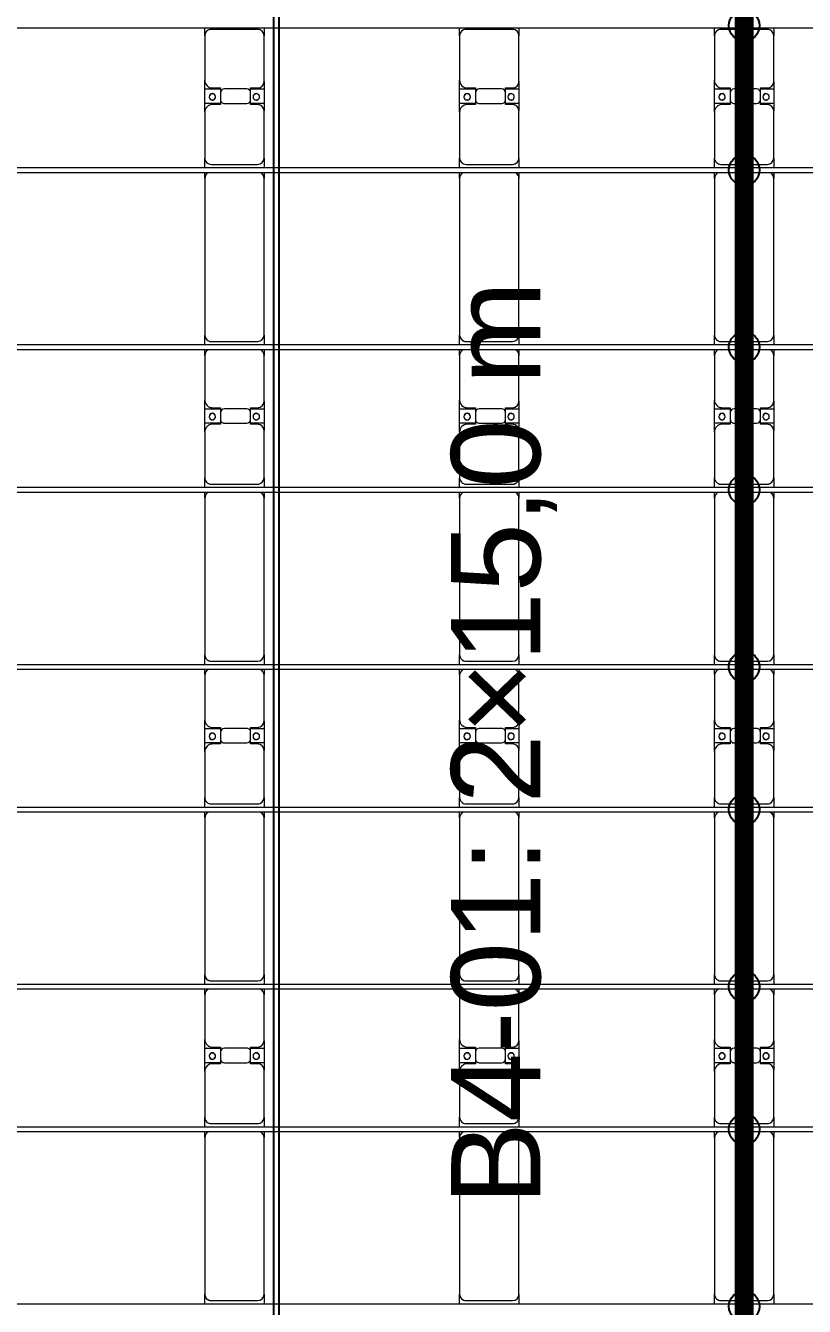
# Model space of a CAD drawing. Header units: millimetres. Extents: x -178706 to 107777, y -87310 to 933.
# Drawn here: x -54530 to -48419, y -31471 to -21416 of the extents above; entities that cross this region are included whole.
import ezdxf

# ---------------------------------------------------------------- set-up
doc = ezdxf.new("R2010")
doc.units = ezdxf.units.MM
doc.layers.add('A-GENM', color=13, linetype='Continuous', lineweight=9)
doc.layers.add('S-BEAM', color=12, linetype='Continuous', lineweight=9)
doc.layers.add('GC-GHI CHU', color=2, linetype='Continuous')
doc.layers.add('GC-HOP 40x60 GIA CUONG', color=1, linetype='Continuous')
doc.styles.add('GC_VN', font='arial.ttf')

# ---------------------------------------------------------------- blocks, each defined once
blk = doc.blocks.new('Dai phao do pin - DẢI PHAO ĐỠ PIN-V59-BỐ TRÍ KHUNG KẾT CẤU BÈ PIN 04')
at = {"layer": 'A-GENM', "color": 7}
for p, q in [((44485, 242), (44560, 242)), ((45790, 242), (44560, 242)), ((45790, 242), (45835, 242)), ((45875, 242), (45950, 242)), ((46310, 242), (45950, 242)), ((46310, 242), (46492, 242)), ((46378, 242), (46560, 242)), ((46378, 118), (46378, 242)), ((46492, 242), (46492, 118)), ((46910, 242), (46560, 242)), ((46910, 242), (46955, 242)), ((46995, 242), (47070, 242)), ((48300, 242), (47070, 242)), ((48300, 242), (48345, 242)), ((48385, 242), (48460, 242)), ((48820, 242), (48460, 242)), ((48820, 242), (49002, 242)), ((48888, 242), (49070, 242)), ((48888, 118), (48888, 242)), ((49002, 242), (49002, 118)), ((49420, 242), (49070, 242)), ((49426, 242), (49465, 242)), ((49505, 242), (49580, 242)), ((50810, 242), (49580, 242)), ((50810, 242), (50855, 242)), ((50895, 242), (50970, 242)), ((51330, 242), (50970, 242)), ((51330, 242), (51512, 242)), ((51398, 242), (51580, 242)), ((51398, 118), (51398, 242)), ((51512, 242), (51512, 118)), ((51930, 242), (51580, 242)), ((51930, 242), (51975, 242)), ((52015, 242), (52090, 242)), ((53320, 242), (52090, 242)), ((53320, 242), (53365, 242)), ((53405, 242), (53480, 242)), ((53840, 242), (53480, 242)), ((53840, 242), (54022, 242)), ((53908, 242), (54090, 242)), ((53908, 118), (53908, 242)), ((54022, 242), (54022, 118)), ((54440, 242), (54090, 242)), ((54440, 242), (54499, 242)), ((44510, 192), (44510, -173)), ((45900, 192), (45900, -173)), ((46370, 118), (46370, 182)), ((46462, 118), (46370, 118)), ((46500, 118), (46408, 118)), ((46500, 182), (46500, 118)), ((47020, 192), (47020, -173)), ((48410, 192), (48410, -173)), ((48880, 118), (48880, 182)), ((48972, 118), (48880, 118)), ((49010, 118), (48918, 118)), ((49010, 182), (49010, 118)), ((49530, 192), (49530, -173)), ((50920, 192), (50920, -173)), ((51390, 118), (51390, 182)), ((51482, 118), (51390, 118)), ((51520, 118), (51428, 118)), ((51520, 182), (51520, 118)), ((52040, 192), (52040, -173)), ((53430, 192), (53430, -173)), ((53900, 118), (53900, 182)), ((53992, 118), (53900, 118)), ((54030, 118), (53938, 118)), ((54030, 182), (54030, 118)), ((54490, -173), (54490, 192)), ((46378, 88), (46378, -88)), ((46492, -88), (46492, 88)), ((48888, 88), (48888, -88)), ((49002, -88), (49002, 88)), ((51398, 88), (51398, -88)), ((51512, -88), (51512, 88)), ((53908, 88), (53908, -88)), ((54022, -88), (54022, 88)), ((46370, -173), (46370, -118)), ((46370, -118), (46462, -118)), ((46378, -223), (46378, -118)), ((46408, -118), (46500, -118)), ((46492, -118), (46492, -223)), ((46500, -118), (46500, -173)), ((48880, -173), (48880, -118)), ((48880, -118), (48972, -118)), ((48888, -223), (48888, -118)), ((48918, -118), (49010, -118)), ((49002, -118), (49002, -223)), ((49010, -118), (49010, -173)), ((51390, -173), (51390, -118)), ((51390, -118), (51482, -118)), ((51398, -223), (51398, -118)), ((51428, -118), (51520, -118)), ((51512, -118), (51512, -223)), ((51520, -118), (51520, -173)), ((53900, -173), (53900, -118)), ((53900, -118), (53992, -118)), ((53908, -223), (53908, -118)), ((53938, -118), (54030, -118)), ((54022, -118), (54022, -223)), ((54030, -118), (54030, -173)), ((44560, -223), (44485, -223)), ((44560, -223), (45790, -223)), ((45835, -223), (45790, -223)), ((45950, -223), (45875, -223)), ((45950, -223), (46320, -223)), ((46492, -223), (46320, -223)), ((46550, -223), (46378, -223)), ((46550, -223), (46910, -223)), ((46955, -223), (46910, -223)), ((47070, -223), (46995, -223)), ((47070, -223), (48300, -223)), ((48345, -223), (48300, -223)), ((48460, -223), (48385, -223)), ((48460, -223), (48830, -223)), ((49002, -223), (48830, -223)), ((49060, -223), (48888, -223)), ((49060, -223), (49420, -223)), ((49465, -223), (49426, -223)), ((49580, -223), (49505, -223)), ((49580, -223), (50810, -223)), ((50855, -223), (50810, -223)), ((50970, -223), (50895, -223)), ((50970, -223), (51340, -223)), ((51512, -223), (51340, -223)), ((51570, -223), (51398, -223)), ((51570, -223), (51930, -223)), ((51975, -223), (51930, -223)), ((52090, -223), (52015, -223)), ((52090, -223), (53320, -223)), ((53365, -223), (53320, -223)), ((53480, -223), (53405, -223)), ((53480, -223), (53850, -223)), ((54022, -223), (53850, -223)), ((54080, -223), (53908, -223)), ((54080, -223), (54440, -223)), ((54499, -223), (54440, -223))]:
    blk.add_line(p, q, dxfattribs=at)
for centre, radius, start, end in [((44560, 192), 50, 90, 180), ((44560, 192), 50, 105, 180), ((45790, 192), 50, 30, 90), ((45790, 192), 50, 30, 90), ((45950, 192), 50, 90, 180), ((45950, 192), 50, 135, 180), ((46310, 182), 60, 360, 90), ((46310, 182), 60, 360, 30), ((46429, 183), 25, 0, 180), ((46431, 183), 25, 0, 180), ((46560, 182), 60, 90, 180), ((46560, 182), 60, 150, 180), ((46910, 192), 50, 30, 90), ((46910, 192), 50, 30, 45), ((47070, 192), 50, 90, 180), ((47070, 192), 50, 105, 180), ((48300, 192), 50, 30, 90), ((48300, 192), 50, 30, 90), ((48460, 192), 50, 90, 180), ((48460, 192), 50, 135, 180), ((48820, 182), 60, 360, 90), ((48820, 182), 60, 360, 30), ((48939, 183), 25, 0, 180), ((48941, 183), 25, 0, 180), ((49070, 182), 60, 90, 180), ((49070, 182), 60, 150, 180), ((49420, 192), 50, 30, 90), ((49420, 192), 50, 30, 45), ((49580, 192), 50, 90, 180), ((49580, 192), 50, 105, 180), ((50810, 192), 50, 30, 90), ((50810, 192), 50, 30, 90), ((50970, 192), 50, 90, 180), ((50970, 192), 50, 135, 180), ((51330, 182), 60, 0, 90), ((51330, 182), 60, 0, 30), ((51449, 183), 25, 0, 180), ((51451, 183), 25, 0, 180), ((51580, 182), 60, 90, 180), ((51580, 182), 60, 150, 180), ((51930, 192), 50, 30, 90), ((51930, 192), 50, 30, 45), ((52090, 192), 50, 90, 180), ((52090, 192), 50, 105, 180), ((53320, 192), 50, 30, 90), ((53320, 192), 50, 30, 90), ((53480, 192), 50, 90, 180), ((53480, 192), 50, 135, 180), ((53840, 182), 60, 360, 90), ((53840, 182), 60, 360, 30), ((53959, 183), 25, 0, 180), ((53961, 183), 25, 0, 180), ((54090, 182), 60, 90, 180), ((54090, 182), 60, 150, 180), ((54440, 192), 50, 360, 90), ((54440, 192), 50, 360, 45), ((46408, 88), 30, 90, 180), ((46429, 183), 25, 180, 0), ((46431, 183), 25, 180, 360), ((46462, 88), 30, 0, 90), ((48918, 88), 30, 90, 180), ((48939, 183), 25, 180, 0), ((48941, 183), 25, 180, 0), ((48972, 88), 30, 0, 90), ((51428, 88), 30, 90, 180), ((51449, 183), 25, 180, 360), ((51451, 183), 25, 180, 360), ((51482, 88), 30, 360, 90), ((53938, 88), 30, 90, 180), ((53959, 183), 25, 180, 0), ((53961, 183), 25, 180, 360), ((53992, 88), 30, 360, 90), ((46408, -88), 30, 180, 270), ((46462, -88), 30, 270, 0), ((48918, -88), 30, 180, 270), ((48972, -88), 30, 270, 0), ((51428, -88), 30, 180, 270), ((51482, -88), 30, 270, 360), ((53938, -88), 30, 180, 270), ((53992, -88), 30, 270, 360), ((44560, -173), 50, 180, 270), ((44560, -173), 50, 180, 270), ((45790, -173), 50, 270, 330), ((45790, -173), 50, 285, 330), ((45950, -173), 50, 180, 270), ((45950, -173), 50, 180, 225), ((46320, -173), 50, 270, 360), ((46320, -173), 50, 315, 0), ((46429, -162), 25, 360, 180), ((46429, -162), 25, 180, 0), ((46431, -162), 25, 360, 180), ((46431, -162), 25, 180, 360), ((46550, -173), 50, 180, 270), ((46550, -173), 50, 180, 225), ((46910, -173), 50, 270, 330), ((46910, -173), 50, 315, 330), ((47070, -173), 50, 180, 270), ((47070, -173), 50, 180, 270), ((48300, -173), 50, 270, 330), ((48300, -173), 50, 285, 330), ((48460, -173), 50, 180, 270), ((48460, -173), 50, 180, 225), ((48830, -173), 50, 270, 0), ((48830, -173), 50, 315, 360), ((48939, -162), 25, 360, 180), ((48939, -162), 25, 180, 0), ((48941, -162), 25, 360, 180), ((48941, -162), 25, 180, 0), ((49060, -173), 50, 180, 270), ((49060, -173), 50, 180, 225), ((49420, -173), 50, 270, 330), ((49420, -173), 50, 315, 330), ((49580, -173), 50, 180, 270), ((49580, -173), 50, 180, 270), ((50810, -173), 50, 270, 330), ((50810, -173), 50, 285, 330), ((50970, -173), 50, 180, 270), ((50970, -173), 50, 180, 225), ((51340, -173), 50, 270, 360), ((51340, -173), 50, 315, 360), ((51449, -162), 25, 0, 180), ((51449, -162), 25, 180, 0), ((51451, -162), 25, 360, 180), ((51451, -162), 25, 180, 0), ((51570, -173), 50, 180, 270), ((51570, -173), 50, 180, 225), ((51930, -173), 50, 270, 330), ((51930, -173), 50, 315, 330), ((52090, -173), 50, 180, 270), ((52090, -173), 50, 180, 270), ((53320, -173), 50, 270, 330), ((53320, -173), 50, 285, 330), ((53480, -173), 50, 180, 270), ((53480, -173), 50, 180, 225), ((53850, -173), 50, 270, 360), ((53850, -173), 50, 315, 360), ((53959, -162), 25, 360, 180), ((53959, -162), 25, 180, 0), ((53961, -162), 25, 0, 180), ((53961, -162), 25, 180, 0), ((54080, -173), 50, 180, 270), ((54080, -173), 50, 180, 225), ((54440, -173), 50, 270, 360), ((54440, -173), 50, 315, 360)]:
    blk.add_arc(centre, radius, start, end, dxfattribs=at)
blk = doc.blocks.new('Dầm C52 - Dầm C52-21034-BỐ TRÍ KHUNG KẾT CẤU BÈ PIN 04')
at = {"layer": 'S-BEAM', "color": 1}
blk.add_line((63521, -20), (-63521, -20), dxfattribs=at)
blk = doc.blocks.new('Dầm C52 - Dầm C52-21035-BỐ TRÍ KHUNG KẾT CẤU BÈ PIN 04')
at = {"layer": 'S-BEAM', "color": 1}
for p, q in [((-63523, 20), (63523, 20)), ((63523, -20), (-63523, -20))]:
    blk.add_line(p, q, dxfattribs=at)
blk = doc.blocks.new('Dầm C52 - Dầm C52-21036-BỐ TRÍ KHUNG KẾT CẤU BÈ PIN 04')
at = {"layer": 'S-BEAM', "color": 1}
for p, q in [((-63524, 20), (63524, 20)), ((63524, -20), (-63524, -20))]:
    blk.add_line(p, q, dxfattribs=at)
blk = doc.blocks.new('Dầm C52 - Dầm C52-21037-BỐ TRÍ KHUNG KẾT CẤU BÈ PIN 04')
at = {"layer": 'S-BEAM', "color": 1}
for p, q in [((-63526, 20), (63526, 20)), ((63526, -20), (-63526, -20))]:
    blk.add_line(p, q, dxfattribs=at)
blk = doc.blocks.new('Dầm C52 - Dầm C52-21038-BỐ TRÍ KHUNG KẾT CẤU BÈ PIN 04')
at = {"layer": 'S-BEAM', "color": 1}
for p, q in [((-63528, 20), (63528, 20)), ((63528, -20), (-63528, -20))]:
    blk.add_line(p, q, dxfattribs=at)
blk = doc.blocks.new('Dầm C52 - Dầm C52-21039-BỐ TRÍ KHUNG KẾT CẤU BÈ PIN 04')
at = {"layer": 'S-BEAM', "color": 1}
for p, q in [((-63530, 20), (63530, 20)), ((63530, -20), (-63530, -20))]:
    blk.add_line(p, q, dxfattribs=at)
blk = doc.blocks.new('Dầm C52 - Dầm C52-21040-BỐ TRÍ KHUNG KẾT CẤU BÈ PIN 04')
at = {"layer": 'S-BEAM', "color": 1}
for p, q in [((-63531, 20), (63531, 20)), ((63531, -20), (-63531, -20))]:
    blk.add_line(p, q, dxfattribs=at)
blk = doc.blocks.new('Dầm C52 - Dầm C52-21041-BỐ TRÍ KHUNG KẾT CẤU BÈ PIN 04')
at = {"layer": 'S-BEAM', "color": 1}
for p, q in [((-63533, 20), (63533, 20)), ((63533, -20), (-63533, -20))]:
    blk.add_line(p, q, dxfattribs=at)
blk = doc.blocks.new('Dầm C52 - Dầm C52-21042-BỐ TRÍ KHUNG KẾT CẤU BÈ PIN 04')
at = {"layer": 'S-BEAM', "color": 1}
blk.add_line((-63535, 20), (63535, 20), dxfattribs=at)
blk = doc.blocks.new('Dầm C52 - Hộp 40x60-15956-BỐ TRÍ KHUNG KẾT CẤU BÈ PIN 04')
at = {"layer": 'S-BEAM', "color": 3, "lineweight": 25}
for p, q in [((-37158, 20), (37158, 20)), ((37158, -20), (-37158, -20))]:
    blk.add_line(p, q, dxfattribs=at)
blk = doc.blocks.new('Dai phao do pin - DẢI PHAO ĐỠ PIN-V66-BỐ TRÍ KHUNG KẾT CẤU BÈ PIN 04')
at = {"layer": 'A-GENM', "color": 7}
for p, q in [((44485, 242), (44560, 242)), ((45790, 242), (44560, 242)), ((45790, 242), (45835, 242)), ((45875, 242), (45950, 242)), ((46310, 242), (45950, 242)), ((46310, 242), (46492, 242)), ((46378, 242), (46560, 242)), ((46378, 118), (46378, 242)), ((46492, 242), (46492, 118)), ((46910, 242), (46560, 242)), ((46910, 242), (46955, 242)), ((46995, 242), (47070, 242)), ((48300, 242), (47070, 242)), ((48300, 242), (48345, 242)), ((48385, 242), (48460, 242)), ((48820, 242), (48460, 242)), ((48820, 242), (49002, 242)), ((48888, 242), (49070, 242)), ((48888, 118), (48888, 242)), ((49002, 242), (49002, 118)), ((49420, 242), (49070, 242)), ((49426, 242), (49465, 242)), ((49505, 242), (49580, 242)), ((50810, 242), (49580, 242)), ((50810, 242), (50855, 242)), ((50895, 242), (50970, 242)), ((51330, 242), (50970, 242)), ((51330, 242), (51512, 242)), ((51398, 242), (51580, 242)), ((51398, 118), (51398, 242)), ((51512, 242), (51512, 118)), ((51930, 242), (51580, 242)), ((51930, 242), (51975, 242)), ((52015, 242), (52090, 242)), ((53320, 242), (52090, 242)), ((53320, 242), (53365, 242)), ((53405, 242), (53480, 242)), ((53840, 242), (53480, 242)), ((53840, 242), (54022, 242)), ((53908, 242), (54090, 242)), ((53908, 118), (53908, 242)), ((54022, 242), (54022, 118)), ((54440, 242), (54090, 242)), ((54440, 242), (54499, 242)), ((44510, 192), (44510, -173)), ((45900, 192), (45900, -173)), ((46370, 118), (46370, 182)), ((46462, 118), (46370, 118)), ((46500, 118), (46408, 118)), ((46500, 182), (46500, 118)), ((47020, 192), (47020, -173)), ((48410, 192), (48410, -173)), ((48880, 118), (48880, 182)), ((48972, 118), (48880, 118)), ((49010, 118), (48918, 118)), ((49010, 182), (49010, 118)), ((49530, 192), (49530, -173)), ((50920, 192), (50920, -173)), ((51390, 118), (51390, 182)), ((51482, 118), (51390, 118)), ((51520, 118), (51428, 118)), ((51520, 182), (51520, 118)), ((52040, 192), (52040, -173)), ((53430, 192), (53430, -173)), ((53900, 118), (53900, 182)), ((53992, 118), (53900, 118)), ((54030, 118), (53938, 118)), ((54030, 182), (54030, 118)), ((54490, -173), (54490, 192)), ((46378, 88), (46378, -88)), ((46492, -88), (46492, 88)), ((48888, 88), (48888, -88)), ((49002, -88), (49002, 88)), ((51398, 88), (51398, -88)), ((51512, -88), (51512, 88)), ((53908, 88), (53908, -88)), ((54022, -88), (54022, 88)), ((46370, -173), (46370, -118)), ((46370, -118), (46462, -118)), ((46378, -223), (46378, -118)), ((46408, -118), (46500, -118)), ((46492, -118), (46492, -223)), ((46500, -118), (46500, -173)), ((48880, -173), (48880, -118)), ((48880, -118), (48972, -118)), ((48888, -223), (48888, -118)), ((48918, -118), (49010, -118)), ((49002, -118), (49002, -223)), ((49010, -118), (49010, -173)), ((51390, -173), (51390, -118)), ((51390, -118), (51482, -118)), ((51398, -223), (51398, -118)), ((51428, -118), (51520, -118)), ((51512, -118), (51512, -223)), ((51520, -118), (51520, -173)), ((53900, -173), (53900, -118)), ((53900, -118), (53992, -118)), ((53908, -223), (53908, -118)), ((53938, -118), (54030, -118)), ((54022, -118), (54022, -223)), ((54030, -118), (54030, -173)), ((44560, -223), (44485, -223)), ((44560, -223), (45790, -223)), ((45835, -223), (45790, -223)), ((45950, -223), (45875, -223)), ((45950, -223), (46320, -223)), ((46492, -223), (46320, -223)), ((46550, -223), (46378, -223)), ((46550, -223), (46910, -223)), ((46955, -223), (46910, -223)), ((47070, -223), (46995, -223)), ((47070, -223), (48300, -223)), ((48345, -223), (48300, -223)), ((48460, -223), (48385, -223)), ((48460, -223), (48830, -223)), ((49002, -223), (48830, -223)), ((49060, -223), (48888, -223)), ((49060, -223), (49420, -223)), ((49465, -223), (49426, -223)), ((49580, -223), (49505, -223)), ((49580, -223), (50810, -223)), ((50855, -223), (50810, -223)), ((50970, -223), (50895, -223)), ((50970, -223), (51340, -223)), ((51512, -223), (51340, -223)), ((51570, -223), (51398, -223)), ((51570, -223), (51930, -223)), ((51975, -223), (51930, -223)), ((52090, -223), (52015, -223)), ((52090, -223), (53320, -223)), ((53365, -223), (53320, -223)), ((53480, -223), (53405, -223)), ((53480, -223), (53850, -223)), ((54022, -223), (53850, -223)), ((54080, -223), (53908, -223)), ((54080, -223), (54440, -223)), ((54499, -223), (54440, -223))]:
    blk.add_line(p, q, dxfattribs=at)
for centre, radius, start, end in [((44560, 192), 50, 90, 180), ((44560, 192), 50, 105, 180), ((45790, 192), 50, 30, 90), ((45790, 192), 50, 30, 90), ((45950, 192), 50, 90, 180), ((45950, 192), 50, 135, 180), ((46310, 182), 60, 360, 90), ((46310, 182), 60, 360, 30), ((46429, 183), 25, 0, 180), ((46431, 183), 25, 0, 180), ((46560, 182), 60, 90, 180), ((46560, 182), 60, 150, 180), ((46910, 192), 50, 30, 90), ((46910, 192), 50, 30, 45), ((47070, 192), 50, 90, 180), ((47070, 192), 50, 105, 180), ((48300, 192), 50, 30, 90), ((48300, 192), 50, 30, 90), ((48460, 192), 50, 90, 180), ((48460, 192), 50, 135, 180), ((48820, 182), 60, 360, 90), ((48820, 182), 60, 360, 30), ((48939, 183), 25, 0, 180), ((48941, 183), 25, 0, 180), ((49070, 182), 60, 90, 180), ((49070, 182), 60, 150, 180), ((49420, 192), 50, 30, 90), ((49420, 192), 50, 30, 45), ((49580, 192), 50, 90, 180), ((49580, 192), 50, 105, 180), ((50810, 192), 50, 30, 90), ((50810, 192), 50, 30, 90), ((50970, 192), 50, 90, 180), ((50970, 192), 50, 135, 180), ((51330, 182), 60, 0, 90), ((51330, 182), 60, 0, 30), ((51449, 183), 25, 0, 180), ((51451, 183), 25, 0, 180), ((51580, 182), 60, 90, 180), ((51580, 182), 60, 150, 180), ((51930, 192), 50, 30, 90), ((51930, 192), 50, 30, 45), ((52090, 192), 50, 90, 180), ((52090, 192), 50, 105, 180), ((53320, 192), 50, 30, 90), ((53320, 192), 50, 30, 90), ((53480, 192), 50, 90, 180), ((53480, 192), 50, 135, 180), ((53840, 182), 60, 360, 90), ((53840, 182), 60, 360, 30), ((53959, 183), 25, 0, 180), ((53961, 183), 25, 0, 180), ((54090, 182), 60, 90, 180), ((54090, 182), 60, 150, 180), ((54440, 192), 50, 360, 90), ((54440, 192), 50, 360, 45), ((46408, 88), 30, 90, 180), ((46429, 183), 25, 180, 0), ((46431, 183), 25, 180, 360), ((46462, 88), 30, 0, 90), ((48918, 88), 30, 90, 180), ((48939, 183), 25, 180, 0), ((48941, 183), 25, 180, 0), ((48972, 88), 30, 0, 90), ((51428, 88), 30, 90, 180), ((51449, 183), 25, 180, 360), ((51451, 183), 25, 180, 360), ((51482, 88), 30, 360, 90), ((53938, 88), 30, 90, 180), ((53959, 183), 25, 180, 0), ((53961, 183), 25, 180, 360), ((53992, 88), 30, 360, 90), ((46408, -88), 30, 180, 270), ((46462, -88), 30, 270, 0), ((48918, -88), 30, 180, 270), ((48972, -88), 30, 270, 0), ((51428, -88), 30, 180, 270), ((51482, -88), 30, 270, 360), ((53938, -88), 30, 180, 270), ((53992, -88), 30, 270, 360), ((44560, -173), 50, 180, 270), ((44560, -173), 50, 180, 270), ((45790, -173), 50, 270, 330), ((45790, -173), 50, 285, 330), ((45950, -173), 50, 180, 270), ((45950, -173), 50, 180, 225), ((46320, -173), 50, 270, 360), ((46320, -173), 50, 315, 0), ((46429, -162), 25, 360, 180), ((46429, -162), 25, 180, 0), ((46431, -162), 25, 360, 180), ((46431, -162), 25, 180, 360), ((46550, -173), 50, 180, 270), ((46550, -173), 50, 180, 225), ((46910, -173), 50, 270, 330), ((46910, -173), 50, 315, 330), ((47070, -173), 50, 180, 270), ((47070, -173), 50, 180, 270), ((48300, -173), 50, 270, 330), ((48300, -173), 50, 285, 330), ((48460, -173), 50, 180, 270), ((48460, -173), 50, 180, 225), ((48830, -173), 50, 270, 0), ((48830, -173), 50, 315, 360), ((48939, -162), 25, 360, 180), ((48939, -162), 25, 180, 0), ((48941, -162), 25, 360, 180), ((48941, -162), 25, 180, 0), ((49060, -173), 50, 180, 270), ((49060, -173), 50, 180, 225), ((49420, -173), 50, 270, 330), ((49420, -173), 50, 315, 330), ((49580, -173), 50, 180, 270), ((49580, -173), 50, 180, 270), ((50810, -173), 50, 270, 330), ((50810, -173), 50, 285, 330), ((50970, -173), 50, 180, 270), ((50970, -173), 50, 180, 225), ((51340, -173), 50, 270, 360), ((51340, -173), 50, 315, 360), ((51449, -162), 25, 0, 180), ((51449, -162), 25, 180, 0), ((51451, -162), 25, 360, 180), ((51451, -162), 25, 180, 0), ((51570, -173), 50, 180, 270), ((51570, -173), 50, 180, 225), ((51930, -173), 50, 270, 330), ((51930, -173), 50, 315, 330), ((52090, -173), 50, 180, 270), ((52090, -173), 50, 180, 270), ((53320, -173), 50, 270, 330), ((53320, -173), 50, 285, 330), ((53480, -173), 50, 180, 270), ((53480, -173), 50, 180, 225), ((53850, -173), 50, 270, 360), ((53850, -173), 50, 315, 360), ((53959, -162), 25, 360, 180), ((53959, -162), 25, 180, 0), ((53961, -162), 25, 0, 180), ((53961, -162), 25, 180, 0), ((54080, -173), 50, 180, 270), ((54080, -173), 50, 180, 225), ((54440, -173), 50, 270, 360), ((54440, -173), 50, 315, 360)]:
    blk.add_arc(centre, radius, start, end, dxfattribs=at)
blk = doc.blocks.new('Dai phao do pin - DẢI PHAO ĐỠ PIN-V67-BỐ TRÍ KHUNG KẾT CẤU BÈ PIN 04')
at = {"layer": 'A-GENM', "color": 7}
for p, q in [((44485, 242), (44560, 242)), ((45790, 242), (44560, 242)), ((45790, 242), (45835, 242)), ((45875, 242), (45950, 242)), ((46310, 242), (45950, 242)), ((46310, 242), (46492, 242)), ((46378, 242), (46560, 242)), ((46378, 118), (46378, 242)), ((46492, 242), (46492, 118)), ((46910, 242), (46560, 242)), ((46910, 242), (46955, 242)), ((46995, 242), (47070, 242)), ((48300, 242), (47070, 242)), ((48300, 242), (48345, 242)), ((48385, 242), (48460, 242)), ((48820, 242), (48460, 242)), ((48820, 242), (49002, 242)), ((48888, 242), (49070, 242)), ((48888, 118), (48888, 242)), ((49002, 242), (49002, 118)), ((49420, 242), (49070, 242)), ((49426, 242), (49465, 242)), ((49505, 242), (49580, 242)), ((50810, 242), (49580, 242)), ((50810, 242), (50855, 242)), ((50895, 242), (50970, 242)), ((51330, 242), (50970, 242)), ((51330, 242), (51512, 242)), ((51398, 242), (51580, 242)), ((51398, 118), (51398, 242)), ((51512, 242), (51512, 118)), ((51930, 242), (51580, 242)), ((51930, 242), (51975, 242)), ((52015, 242), (52090, 242)), ((53320, 242), (52090, 242)), ((53320, 242), (53365, 242)), ((53405, 242), (53480, 242)), ((53840, 242), (53480, 242)), ((53840, 242), (54022, 242)), ((53908, 242), (54090, 242)), ((53908, 118), (53908, 242)), ((54022, 242), (54022, 118)), ((54440, 242), (54090, 242)), ((54440, 242), (54499, 242)), ((44510, 192), (44510, -173)), ((45900, 192), (45900, -173)), ((46370, 118), (46370, 182)), ((46462, 118), (46370, 118)), ((46500, 118), (46408, 118)), ((46500, 182), (46500, 118)), ((47020, 192), (47020, -173)), ((48410, 192), (48410, -173)), ((48880, 118), (48880, 182)), ((48972, 118), (48880, 118)), ((49010, 118), (48918, 118)), ((49010, 182), (49010, 118)), ((49530, 192), (49530, -173)), ((50920, 192), (50920, -173)), ((51390, 118), (51390, 182)), ((51482, 118), (51390, 118)), ((51520, 118), (51428, 118)), ((51520, 182), (51520, 118)), ((52040, 192), (52040, -173)), ((53430, 192), (53430, -173)), ((53900, 118), (53900, 182)), ((53992, 118), (53900, 118)), ((54030, 118), (53938, 118)), ((54030, 182), (54030, 118)), ((54490, -173), (54490, 192)), ((46378, 88), (46378, -88)), ((46492, -88), (46492, 88)), ((48888, 88), (48888, -88)), ((49002, -88), (49002, 88)), ((51398, 88), (51398, -88)), ((51512, -88), (51512, 88)), ((53908, 88), (53908, -88)), ((54022, -88), (54022, 88)), ((46370, -173), (46370, -118)), ((46370, -118), (46462, -118)), ((46378, -223), (46378, -118)), ((46408, -118), (46500, -118)), ((46492, -118), (46492, -223)), ((46500, -118), (46500, -173)), ((48880, -173), (48880, -118)), ((48880, -118), (48972, -118)), ((48888, -223), (48888, -118)), ((48918, -118), (49010, -118)), ((49002, -118), (49002, -223)), ((49010, -118), (49010, -173)), ((51390, -173), (51390, -118)), ((51390, -118), (51482, -118)), ((51398, -223), (51398, -118)), ((51428, -118), (51520, -118)), ((51512, -118), (51512, -223)), ((51520, -118), (51520, -173)), ((53900, -173), (53900, -118)), ((53900, -118), (53992, -118)), ((53908, -223), (53908, -118)), ((53938, -118), (54030, -118)), ((54022, -118), (54022, -223)), ((54030, -118), (54030, -173)), ((44560, -223), (44485, -223)), ((44560, -223), (45790, -223)), ((45835, -223), (45790, -223)), ((45950, -223), (45875, -223)), ((45950, -223), (46320, -223)), ((46492, -223), (46320, -223)), ((46550, -223), (46378, -223)), ((46550, -223), (46910, -223)), ((46955, -223), (46910, -223)), ((47070, -223), (46995, -223)), ((47070, -223), (48300, -223)), ((48345, -223), (48300, -223)), ((48460, -223), (48385, -223)), ((48460, -223), (48830, -223)), ((49002, -223), (48830, -223)), ((49060, -223), (48888, -223)), ((49060, -223), (49420, -223)), ((49465, -223), (49426, -223)), ((49580, -223), (49505, -223)), ((49580, -223), (50810, -223)), ((50855, -223), (50810, -223)), ((50970, -223), (50895, -223)), ((50970, -223), (51340, -223)), ((51512, -223), (51340, -223)), ((51570, -223), (51398, -223)), ((51570, -223), (51930, -223)), ((51975, -223), (51930, -223)), ((52090, -223), (52015, -223)), ((52090, -223), (53320, -223)), ((53365, -223), (53320, -223)), ((53480, -223), (53405, -223)), ((53480, -223), (53850, -223)), ((54022, -223), (53850, -223)), ((54080, -223), (53908, -223)), ((54080, -223), (54440, -223)), ((54499, -223), (54440, -223))]:
    blk.add_line(p, q, dxfattribs=at)
for centre, radius, start, end in [((44560, 192), 50, 90, 180), ((44560, 192), 50, 105, 180), ((45790, 192), 50, 30, 90), ((45790, 192), 50, 30, 90), ((45950, 192), 50, 90, 180), ((45950, 192), 50, 135, 180), ((46310, 182), 60, 360, 90), ((46310, 182), 60, 360, 30), ((46429, 183), 25, 0, 180), ((46431, 183), 25, 0, 180), ((46560, 182), 60, 90, 180), ((46560, 182), 60, 150, 180), ((46910, 192), 50, 30, 90), ((46910, 192), 50, 30, 45), ((47070, 192), 50, 90, 180), ((47070, 192), 50, 105, 180), ((48300, 192), 50, 30, 90), ((48300, 192), 50, 30, 90), ((48460, 192), 50, 90, 180), ((48460, 192), 50, 135, 180), ((48820, 182), 60, 360, 90), ((48820, 182), 60, 360, 30), ((48939, 183), 25, 0, 180), ((48941, 183), 25, 0, 180), ((49070, 182), 60, 90, 180), ((49070, 182), 60, 150, 180), ((49420, 192), 50, 30, 90), ((49420, 192), 50, 30, 45), ((49580, 192), 50, 90, 180), ((49580, 192), 50, 105, 180), ((50810, 192), 50, 30, 90), ((50810, 192), 50, 30, 90), ((50970, 192), 50, 90, 180), ((50970, 192), 50, 135, 180), ((51330, 182), 60, 0, 90), ((51330, 182), 60, 0, 30), ((51449, 183), 25, 0, 180), ((51451, 183), 25, 0, 180), ((51580, 182), 60, 90, 180), ((51580, 182), 60, 150, 180), ((51930, 192), 50, 30, 90), ((51930, 192), 50, 30, 45), ((52090, 192), 50, 90, 180), ((52090, 192), 50, 105, 180), ((53320, 192), 50, 30, 90), ((53320, 192), 50, 30, 90), ((53480, 192), 50, 90, 180), ((53480, 192), 50, 135, 180), ((53840, 182), 60, 360, 90), ((53840, 182), 60, 360, 30), ((53959, 183), 25, 0, 180), ((53961, 183), 25, 0, 180), ((54090, 182), 60, 90, 180), ((54090, 182), 60, 150, 180), ((54440, 192), 50, 360, 90), ((54440, 192), 50, 360, 45), ((46408, 88), 30, 90, 180), ((46429, 183), 25, 180, 0), ((46431, 183), 25, 180, 360), ((46462, 88), 30, 0, 90), ((48918, 88), 30, 90, 180), ((48939, 183), 25, 180, 0), ((48941, 183), 25, 180, 0), ((48972, 88), 30, 0, 90), ((51428, 88), 30, 90, 180), ((51449, 183), 25, 180, 360), ((51451, 183), 25, 180, 360), ((51482, 88), 30, 360, 90), ((53938, 88), 30, 90, 180), ((53959, 183), 25, 180, 0), ((53961, 183), 25, 180, 360), ((53992, 88), 30, 360, 90), ((46408, -88), 30, 180, 270), ((46462, -88), 30, 270, 0), ((48918, -88), 30, 180, 270), ((48972, -88), 30, 270, 0), ((51428, -88), 30, 180, 270), ((51482, -88), 30, 270, 360), ((53938, -88), 30, 180, 270), ((53992, -88), 30, 270, 360), ((44560, -173), 50, 180, 270), ((44560, -173), 50, 180, 270), ((45790, -173), 50, 270, 330), ((45790, -173), 50, 285, 330), ((45950, -173), 50, 180, 270), ((45950, -173), 50, 180, 225), ((46320, -173), 50, 270, 360), ((46320, -173), 50, 315, 0), ((46429, -162), 25, 360, 180), ((46429, -162), 25, 180, 0), ((46431, -162), 25, 360, 180), ((46431, -162), 25, 180, 360), ((46550, -173), 50, 180, 270), ((46550, -173), 50, 180, 225), ((46910, -173), 50, 270, 330), ((46910, -173), 50, 315, 330), ((47070, -173), 50, 180, 270), ((47070, -173), 50, 180, 270), ((48300, -173), 50, 270, 330), ((48300, -173), 50, 285, 330), ((48460, -173), 50, 180, 270), ((48460, -173), 50, 180, 225), ((48830, -173), 50, 270, 0), ((48830, -173), 50, 315, 360), ((48939, -162), 25, 360, 180), ((48939, -162), 25, 180, 0), ((48941, -162), 25, 360, 180), ((48941, -162), 25, 180, 0), ((49060, -173), 50, 180, 270), ((49060, -173), 50, 180, 225), ((49420, -173), 50, 270, 330), ((49420, -173), 50, 315, 330), ((49580, -173), 50, 180, 270), ((49580, -173), 50, 180, 270), ((50810, -173), 50, 270, 330), ((50810, -173), 50, 285, 330), ((50970, -173), 50, 180, 270), ((50970, -173), 50, 180, 225), ((51340, -173), 50, 270, 360), ((51340, -173), 50, 315, 360), ((51449, -162), 25, 0, 180), ((51449, -162), 25, 180, 0), ((51451, -162), 25, 360, 180), ((51451, -162), 25, 180, 0), ((51570, -173), 50, 180, 270), ((51570, -173), 50, 180, 225), ((51930, -173), 50, 270, 330), ((51930, -173), 50, 315, 330), ((52090, -173), 50, 180, 270), ((52090, -173), 50, 180, 270), ((53320, -173), 50, 270, 330), ((53320, -173), 50, 285, 330), ((53480, -173), 50, 180, 270), ((53480, -173), 50, 180, 225), ((53850, -173), 50, 270, 360), ((53850, -173), 50, 315, 360), ((53959, -162), 25, 360, 180), ((53959, -162), 25, 180, 0), ((53961, -162), 25, 0, 180), ((53961, -162), 25, 180, 0), ((54080, -173), 50, 180, 270), ((54080, -173), 50, 180, 225), ((54440, -173), 50, 270, 360), ((54440, -173), 50, 315, 360)]:
    blk.add_arc(centre, radius, start, end, dxfattribs=at)
blk = doc.blocks.new('HOBANMONG_BEPIN 4_rvt-1-BỐ TRÍ KHUNG KẾT CẤU BÈ PIN 04')
at = {"layer": 'A-GENM', "color": 3, "lineweight": 25, "rotation": 90.00010434022407}
for name, p in [('Dai phao do pin - DẢI PHAO ĐỠ PIN-V59-BỐ TRÍ KHUNG KẾT CẤU BÈ PIN 04', (-52882, -75936)), ('Dai phao do pin - DẢI PHAO ĐỠ PIN-V66-BỐ TRÍ KHUNG KẾT CẤU BÈ PIN 04', (-50882, -75936)), ('Dai phao do pin - DẢI PHAO ĐỠ PIN-V67-BỐ TRÍ KHUNG KẾT CẤU BÈ PIN 04', (-48882, -75936))]:
    blk.add_blockref(name, p, dxfattribs=at)
at = {"layer": 'S-BEAM', "color": 3, "lineweight": 25}
for name, p, rotation in [('Dầm C52 - Hộp 40x60-15956-BỐ TRÍ KHUNG KẾT CẤU BÈ PIN 04', (-52562, -42629), 90.00010434022374), ('Dầm C52 - Dầm C52-21042-BỐ TRÍ KHUNG KẾT CẤU BÈ PIN 04', (-108035, -21416), 180.0001043386848), ('Dầm C52 - Dầm C52-21041-BỐ TRÍ KHUNG KẾT CẤU BÈ PIN 04', (-108033, -22551), 180.0001043386848), ('Dầm C52 - Dầm C52-21040-BỐ TRÍ KHUNG KẾT CẤU BÈ PIN 04', (-108032, -23941), 180.0001043386848), ('Dầm C52 - Dầm C52-21039-BỐ TRÍ KHUNG KẾT CẤU BÈ PIN 04', (-108030, -25061), 180.0001043386848), ('Dầm C52 - Dầm C52-21038-BỐ TRÍ KHUNG KẾT CẤU BÈ PIN 04', (-108028, -26451), 180.0001043386848), ('Dầm C52 - Dầm C52-21037-BỐ TRÍ KHUNG KẾT CẤU BÈ PIN 04', (-108027, -27571), 180.0001043386848), ('Dầm C52 - Dầm C52-21036-BỐ TRÍ KHUNG KẾT CẤU BÈ PIN 04', (-108025, -28961), 180.0001043386848), ('Dầm C52 - Dầm C52-21035-BỐ TRÍ KHUNG KẾT CẤU BÈ PIN 04', (-108023, -30081), 180.0001043386848), ('Dầm C52 - Dầm C52-21034-BỐ TRÍ KHUNG KẾT CẤU BÈ PIN 04', (-108021, -31471), 180.0001043386848)]:
    blk.add_blockref(name, p, dxfattribs=dict(at, rotation=rotation))

msp = doc.modelspace()

# ---------------------------------------------------------------- linework, layer by layer
at = {"layer": 'GC-HOP 40x60 GIA CUONG', "const_width": 150}
msp.add_lwpolyline([(-48891, -35177), (-48891, -20177)], dxfattribs=at)
at = {"layer": 'GC-HOP 40x60 GIA CUONG'}
for centre in [(-48891, -21416), (-48891, -22551), (-48891, -23941), (-48891, -25061), (-48891, -26451), (-48891, -27571), (-48891, -28961), (-48891, -30081), (-48891, -31471)]:
    msp.add_circle(centre, 120, dxfattribs=at)

# ---------------------------------------------------------------- block references
at = {"lineweight": 5}
msp.add_blockref('HOBANMONG_BEPIN 4_rvt-1-BỐ TRÍ KHUNG KẾT CẤU BÈ PIN 04', (0, 0), dxfattribs=at)

# ---------------------------------------------------------------- texts
at = {"layer": 'GC-GHI CHU', "style": 'GC_VN'}
msp.add_text('B4-01: 2×15,0 m', height=700, rotation=90, dxfattribs=at).set_placement((-50491, -30677))

doc.saveas('drawing.dxf')
